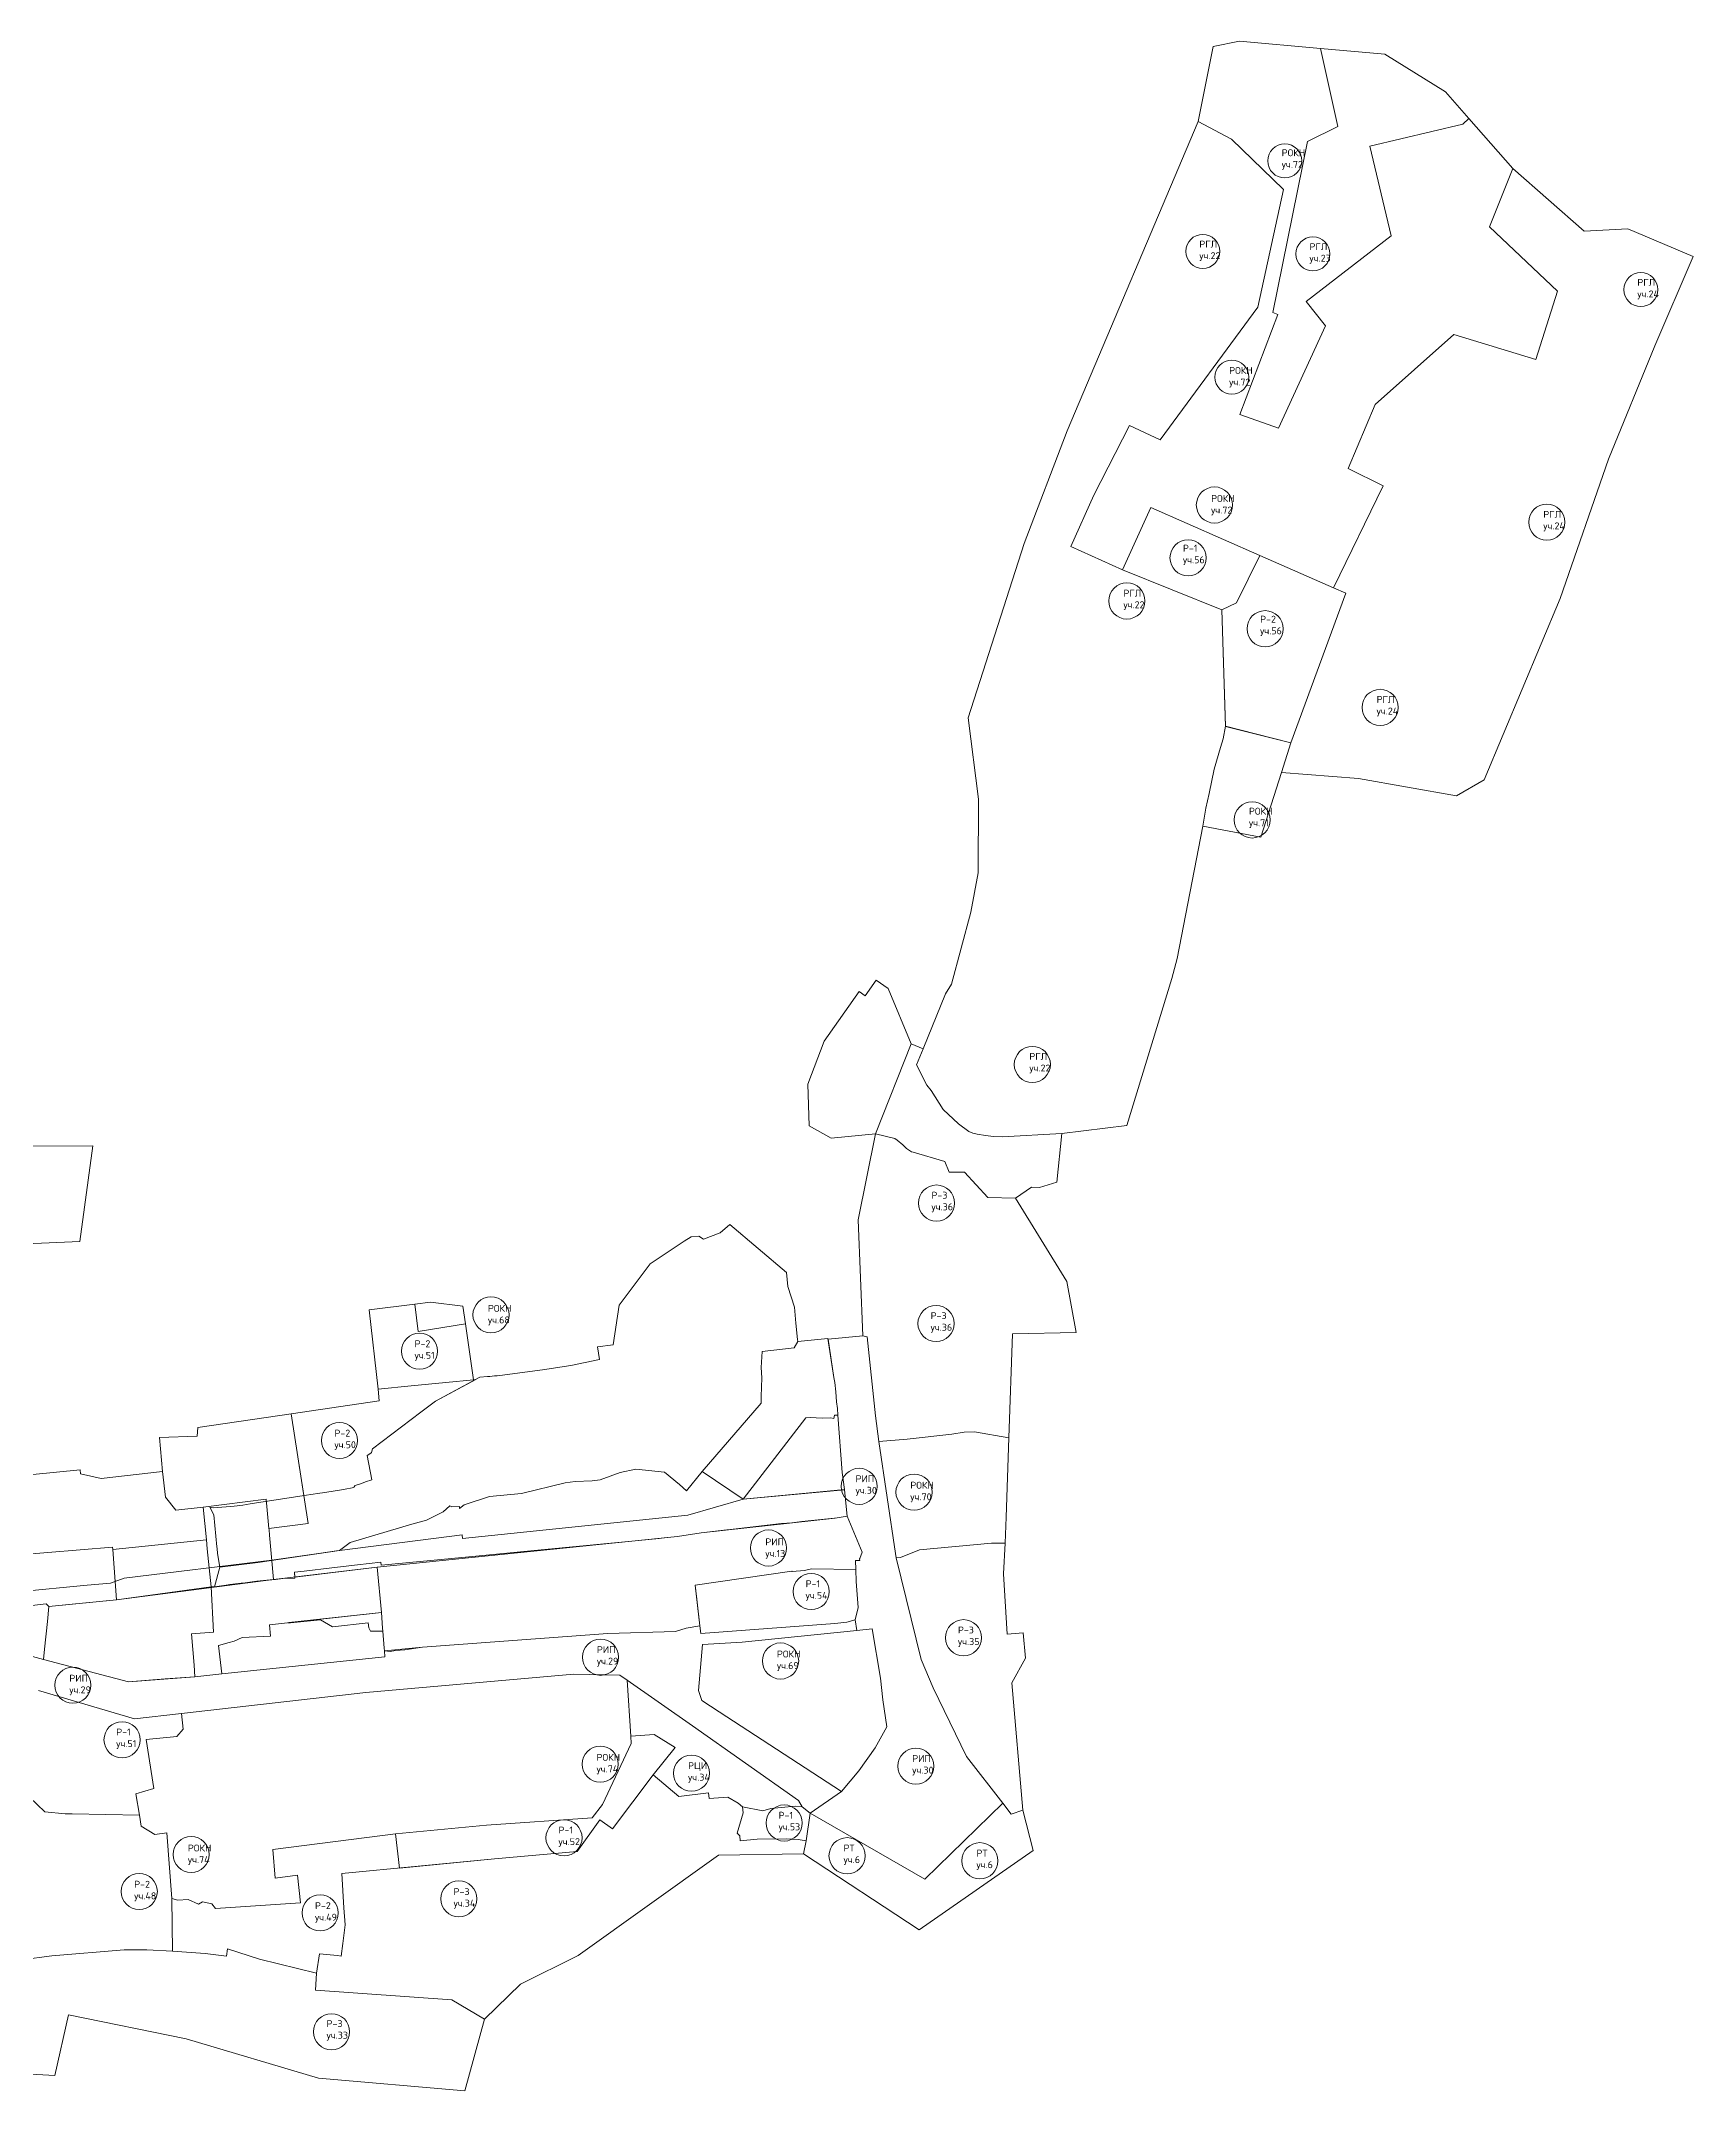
# Model space of a CAD drawing. Extents: x 1391407 to 1399948, y 354865 to 361044.
# Drawn here: x 1398394 to 1399948, y 358908 to 360836 of the extents above; entities that cross this region are included whole.
import ezdxf

# ---------------------------------------------------------------- set-up
doc = ezdxf.new("R2010")
doc.units = 0
doc.header["$MEASUREMENT"] = 0
doc.layers.add('Контура исторический центр для сайта', color=7, linetype='Continuous')
doc.styles.get("Standard").update_dxf_attribs({"font": 'simplex.shx'})

msp = doc.modelspace()

# ---------------------------------------------------------------- linework, layer by layer
at = {"layer": 'Контура исторический центр для сайта', "color": 14, "lineweight": 20, "true_color": 0xa50000}
for points in [[(1399496.8, 360831.1), (1399482.7, 360760.6), (1399514.2, 360744.1), (1399563.1, 360696.6), (1399539, 360585.9), (1399447.1, 360461.2), (1399418.1, 360474.7), (1399384.8, 360409.1), (1399362.9, 360360.9), (1399411.5, 360338.8), (1399438.3, 360397.6), (1399540.8, 360352.5), (1399610.3, 360322.1), (1399656.8, 360417.9), (1399624.1, 360434.3), (1399649.3, 360494.4), (1399723.5, 360560.2), (1399800.4, 360536.7), (1399820.9, 360601.2), (1399757, 360661.5), (1399778.8, 360716.4), (1399737.5, 360763.6), (1399731.8, 360758.2), (1399644.4, 360737.5), (1399664.3, 360653.2), (1399584.5, 360591.3), (1399602.6, 360568.4), (1399558.5, 360472.1), (1399522, 360485), (1399557.9, 360579.1), (1399553, 360581), (1399585.8, 360741.7), (1399614.3, 360756.1), (1399597.8, 360829.5), (1399521.7, 360836.4), (1399496.8, 360831.1)], [(1399561.3, 360148.1), (1399570, 360176.2), (1399551.6, 360180.9), (1399508.5, 360191.7), (1399506.5, 360179.8), (1399503.8, 360171.8), (1399497.9, 360151.3), (1399493.2, 360128.4), (1399489.9, 360114.8), (1399487.3, 360097.7), (1399541.9, 360087.4), (1399561.3, 360148.1)], [(1398745.8, 359648.1), (1398749.1, 359622.4), (1398793.4, 359629.7), (1398791, 359646.3), (1398760.5, 359649.9), (1398745.8, 359648.1)], [(1399182.4, 359519), (1399198.1, 359413.5), (1399198.8, 359409.3), (1399202.8, 359409.7), (1399220.7, 359417), (1399288.3, 359423.2), (1399293.8, 359423.3), (1399301.1, 359423.3), (1399302.3, 359447.6), (1399304.7, 359522.3), (1399272.3, 359528), (1399262.8, 359527.8), (1399251, 359525.7), (1399208.9, 359521), (1399182.4, 359519)], [(1399016.4, 359328), (1399012.7, 359284.5), (1399015.9, 359275.1), (1399032.2, 359264.6), (1399147.4, 359189.6), (1399163.6, 359209), (1399178.9, 359230.8), (1399189.9, 359250.4), (1399186.3, 359275.7), (1399184.1, 359296.1), (1399176, 359342.5), (1399161.7, 359341.1), (1399053.8, 359330), (1399016.4, 359328)], [(1398526.4, 359263), (1398527.8, 359248.3), (1398522, 359241.5), (1398493.2, 359238.6), (1398500.2, 359192.5), (1398483.5, 359187.4), (1398486.8, 359167.2), (1398488.5, 359157.1), (1398501.3, 359149.2), (1398512.6, 359150.8), (1398517.2, 359089.1), (1398522.8, 359087.5), (1398532.5, 359087.9), (1398542.4, 359083.7), (1398546, 359085.8), (1398554.8, 359084), (1398558.2, 359079.5), (1398638.2, 359085), (1398635.6, 359111), (1398614.3, 359108.2), (1398612.3, 359135), (1398727.8, 359149.8), (1398813.2, 359158.1), (1398912.8, 359164.9), (1398922.4, 359177.3), (1398949.5, 359234.8), (1398949, 359241.8), (1398945.6, 359294.4), (1398938.6, 359299.2), (1398895.5, 359299.9), (1398699.6, 359282.7), (1398526.4, 359263)]]:
    msp.add_lwpolyline(points, dxfattribs=at)
at = {"layer": 'Контура исторический центр для сайта', "color": 76, "lineweight": 20, "true_color": 0x3f7f00}
for points in [[(1399737.5, 360763.6), (1399715.6, 360788.6), (1399658.3, 360824), (1399597.8, 360829.5), (1399614.3, 360756.1), (1399585.8, 360741.7), (1399553, 360581), (1399557.9, 360579.1), (1399522, 360485), (1399558.5, 360472.1), (1399602.6, 360568.4), (1399584.5, 360591.3), (1399664.3, 360653.2), (1399644.4, 360737.5), (1399731.8, 360758.2), (1399737.5, 360763.6)], [(1399415.6, 359816.3), (1399458, 359954.4), (1399463, 359973.2), (1399487.3, 360097.7), (1399489.9, 360114.8), (1399493.2, 360128.4), (1399497.9, 360151.3), (1399503.8, 360171.8), (1399506.5, 360179.8), (1399508.5, 360191.7), (1399505, 360301.2), (1399411.5, 360338.8), (1399362.9, 360360.9), (1399384.8, 360409.1), (1399418.1, 360474.7), (1399447.1, 360461.2), (1399539, 360585.9), (1399563.1, 360696.6), (1399514.2, 360744.1), (1399482.7, 360760.6), (1399359.6, 360469.8), (1399319, 360363.8), (1399266.5, 360199.8), (1399276.3, 360123.2), (1399276, 360054), (1399269, 360016.9), (1399250.9, 359949.2), (1399245.1, 359940.1), (1399224.2, 359888.4), (1399217.8, 359873.1), (1399227.4, 359854), (1399231.6, 359849), (1399242.8, 359831.1), (1399257.5, 359817.6), (1399267.1, 359810.4), (1399270.8, 359808.9), (1399274.9, 359807.9), (1399282.6, 359806.6), (1399290.3, 359805.8), (1399298.4, 359805.6), (1399354.5, 359808.6), (1399415.6, 359816.3)], [(1399561.3, 360148.1), (1399633.8, 360142.7), (1399725.9, 360126.4), (1399751.9, 360141.5), (1399823.5, 360311.8), (1399868.8, 360443.1), (1399912.4, 360549.6), (1399948.4, 360633.6), (1399887, 360659.7), (1399845.9, 360657.4), (1399778.8, 360716.4), (1399757, 360661.5), (1399820.9, 360601.2), (1399800.4, 360536.7), (1399723.5, 360560.2), (1399649.3, 360494.4), (1399624.1, 360434.3), (1399656.8, 360417.9), (1399610.3, 360322.1), (1399621.7, 360317.1), (1399570, 360176.2), (1399561.3, 360148.1)]]:
    msp.add_lwpolyline(points, dxfattribs=at)
at = {"layer": 'Контура исторический центр для сайта', "color": 40, "lineweight": 20, "true_color": 0xf8d731}
for points in [[(1399518.8, 360307.9), (1399540.8, 360352.5), (1399438.3, 360397.6), (1399411.5, 360338.8), (1399505, 360301.2), (1399518.8, 360307.9)], [(1399009.5, 359383.8), (1399014, 359345.5), (1399014.9, 359338.4), (1399141.1, 359347.7), (1399152.3, 359348.8), (1399160.1, 359351), (1399163, 359362.7), (1399161.2, 359387.3), (1399160.6, 359398.5), (1399119, 359399), (1399112.4, 359397.4), (1399100.8, 359396.6), (1399100.6, 359397), (1399009.5, 359383.8)], [(1398383.2, 359184.4), (1398397.7, 359170.4), (1398416.9, 359168.7), (1398423.6, 359168.6), (1398486.8, 359167.2), (1398483.5, 359187.4), (1398500.2, 359192.5), (1398493.2, 359238.6), (1398522, 359241.5), (1398527.8, 359248.3), (1398526.4, 359263), (1398482.1, 359258), (1398391.7, 359284.7)], [(1398949.5, 359234.8), (1398922.4, 359177.3), (1398912.8, 359164.9), (1398813.2, 359158.1), (1398727.8, 359149.8), (1398731.3, 359117.6), (1398820.9, 359126.4), (1398898.7, 359133.2), (1398919.8, 359163.1), (1398931.7, 359154.6), (1398970.1, 359205.4), (1398990.7, 359230.9), (1398971, 359243.3), (1398949, 359241.8), (1398949.5, 359234.8)], [(1399054.1, 359175.2), (1399054.9, 359169.5), (1399049.2, 359150.5), (1399051.6, 359147.8), (1399052, 359143.3), (1399067.9, 359144.8), (1399095.2, 359145.1), (1399106.6, 359144.4), (1399113.9, 359143.1), (1399117.7, 359169.2), (1399110.2, 359175.2), (1399103.6, 359175.7), (1399080.7, 359173.6), (1399073.1, 359171.4), (1399054.1, 359175.2)]]:
    msp.add_lwpolyline(points, dxfattribs=at)
at = {"layer": 'Контура исторический центр для сайта', "color": 140, "lineweight": 20, "true_color": 0x00bfff}
for points in [[(1399621.7, 360317.1), (1399610.3, 360322.1), (1399540.8, 360352.5), (1399518.8, 360307.9), (1399505, 360301.2), (1399508.7, 360191.6), (1399570, 360176.2), (1399621.7, 360317.1)], [(1398235.7, 359747.5), (1398269.9, 359698.8), (1398301.4, 359704.3), (1398322.3, 359706.3), (1398365.9, 359704.1), (1398430.7, 359707.1), (1398443, 359797), (1398381.1, 359796.8), (1398299.6, 359791), (1398289, 359787.2), (1398263.5, 359766.9), (1398248.1, 359755.8), (1398235.7, 359747.5)], [(1398711.2, 359568.1), (1398742.3, 359571.2), (1398774.9, 359574.4), (1398801.1, 359577), (1398793.4, 359629.7), (1398749.1, 359622.4), (1398745.8, 359648.1), (1398703, 359642.9), (1398711.2, 359568.1)], [(1398803.1, 359577.3), (1398801.1, 359577), (1398774.9, 359574.4), (1398742.3, 359571.2), (1398711.2, 359568.1), (1398712.3, 359557.1), (1398629.6, 359544.8), (1398641.4, 359468.2), (1398641.6, 359468.2), (1398650.2, 359469.3), (1398654.4, 359469.9), (1398661.3, 359471), (1398678.6, 359473.8), (1398680.3, 359474.1), (1398687, 359475.4), (1398689.3, 359476.3), (1398688.7, 359477.3), (1398695.7, 359479.4), (1398699.5, 359481), (1398705.4, 359482.7), (1398700.9, 359505.7), (1398704.6, 359507.8), (1398705.1, 359508.6), (1398706.1, 359511.9), (1398751.6, 359546.6), (1398765.4, 359556.7), (1398803.1, 359577.3)], [(1398517.2, 359089.1), (1398512.6, 359150.8), (1398501.3, 359149.2), (1398488.5, 359157.1), (1398486.8, 359167.2), (1398423.6, 359168.6), (1398416.9, 359168.7), (1398397.7, 359170.4), (1398383.2, 359184.4)], [(1398679.2, 359080.2), (1398677.3, 359112.4), (1398820.9, 359126.4), (1398731.3, 359117.6), (1398727.8, 359149.8), (1398612.3, 359135), (1398614.3, 359108.2), (1398635.6, 359111), (1398638.2, 359085), (1398558.2, 359079.5), (1398554.8, 359084), (1398546, 359085.8), (1398542.4, 359083.7), (1398532.5, 359087.9), (1398522.8, 359087.5), (1398517.2, 359089.1), (1398517.7, 359039.4), (1398548.6, 359037.3), (1398568.6, 359034.6), (1398569.7, 359041.6), (1398599.8, 359031.9), (1398653.4, 359018.7), (1398656.2, 359036.8), (1398673, 359035.2), (1398676.6, 359034.7), (1398678.2, 359046.5), (1398680.2, 359064.1), (1398679.2, 359080.2)], [(1398375.7, 359031.3), (1398404.2, 359034.9), (1398472.5, 359040.6), (1398493.8, 359040.6), (1398517.7, 359039.4), (1398517.2, 359089.1)]]:
    msp.add_lwpolyline(points, dxfattribs=at)
at = {"layer": 'Контура исторический центр для сайта', "color": 55, "lineweight": 20, "true_color": 0xa5a552}
for points in [[(1399191.2, 359945), (1399179.9, 359952.9), (1399169.5, 359938), (1399164, 359942.2), (1399130.9, 359895.4), (1399115.7, 359855.1), (1399117, 359816), (1399137.6, 359804.3), (1399179.2, 359808.3), (1399212.9, 359893.1), (1399191.2, 359945)], [(1398553.1, 359457), (1398556.7, 359450), (1398559.7, 359419.7), (1398559.8, 359418.3), (1398560.3, 359413.4), (1398562.4, 359400.7), (1398598.2, 359405.2), (1398672, 359415.9), (1398674.9, 359416.2), (1398685, 359424), (1398742.9, 359441), (1398756.8, 359445), (1398772.4, 359452.8), (1398778.9, 359458.5), (1398780.8, 359457.5), (1398787.8, 359457.6), (1398788, 359455.9), (1398792.2, 359459.2), (1398816.1, 359467.2), (1398846.3, 359469.9), (1398887.4, 359479.9), (1398896.6, 359481.3), (1398912.8, 359481.9), (1398920.2, 359482.9), (1398939, 359489.8), (1398953.8, 359492.8), (1398980.7, 359489.9), (1398994.7, 359478.5), (1399001.4, 359472.4), (1399016.3, 359490.6), (1399071.8, 359554.8), (1399071.6, 359561.2), (1399072.4, 359578.9), (1399071.6, 359588.5), (1399072.5, 359603.6), (1399102.7, 359607), (1399106.2, 359613), (1399106, 359614.7), (1399104.2, 359630.1), (1399102.9, 359645.3), (1399096.8, 359664.6), (1399095.4, 359678), (1399042.3, 359722.9), (1399033, 359715.2), (1399017.3, 359709.2), (1399013.2, 359712.1), (1399005.9, 359711.5), (1398999.3, 359707.4), (1398967.1, 359686), (1398938.2, 359647), (1398932.3, 359609.8), (1398917.6, 359608), (1398919.5, 359595.9), (1398892.7, 359590.5), (1398866, 359586.4), (1398825.7, 359580.9), (1398823.4, 359580.8), (1398820.7, 359580.6), (1398816.4, 359580.1), (1398814.6, 359579.9), (1398814.2, 359580.1), (1398806.9, 359579.4), (1398765.4, 359556.7), (1398751.6, 359546.6), (1398706.1, 359511.9), (1398705.1, 359508.6), (1398704.6, 359507.8), (1398700.9, 359505.7), (1398705.4, 359482.7), (1398699.5, 359481), (1398695.7, 359479.4), (1398688.7, 359477.3), (1398689.3, 359476.3), (1398687, 359475.4), (1398680.3, 359474.1), (1398678.6, 359473.8), (1398661.3, 359471), (1398654.4, 359469.9), (1398650.2, 359469.3), (1398641.6, 359468.2), (1398590.8, 359460.1), (1398583.9, 359458.9), (1398575.8, 359458.1), (1398556.6, 359456.6), (1398553.1, 359457)], [(1398629.6, 359544.8), (1398645.5, 359441.7), (1398608.6, 359437.1), (1398605.9, 359464.6), (1398546.8, 359457.2), (1398520.9, 359454.2), (1398511.2, 359466.5), (1398508.5, 359490.6), (1398505.5, 359522.6), (1398541, 359524), (1398541.7, 359532), (1398629.6, 359544.8)], [(1398629.6, 359544.8), (1398645.5, 359441.7), (1398608.6, 359437.1), (1398605.9, 359464.6), (1398546.8, 359457.2), (1398520.9, 359454.2), (1398511.2, 359466.5), (1398508.5, 359490.6), (1398505.5, 359522.6), (1398541, 359524), (1398541.7, 359532), (1398629.6, 359544.8)], [(1399113.7, 359541.2), (1399117.8, 359541.6), (1399129.2, 359540.9), (1399137.3, 359541.1), (1399140, 359540.6), (1399140.6, 359543.6), (1399143.9, 359543.6), (1399148, 359489.7), (1399150, 359473.6), (1399054.9, 359464.7), (1399113.7, 359541.2)], [(1398336.5, 359478.9), (1398360.5, 359480.5), (1398361.8, 359481.4), (1398361.8, 359482.8), (1398364.3, 359483.2), (1398364.2, 359485.5), (1398431.1, 359492.2), (1398431.4, 359488.5), (1398450.8, 359484), (1398508.5, 359490.6), (1398511.2, 359466.5), (1398520.9, 359454.2), (1398546.8, 359457.2), (1398549.7, 359426.3), (1398461.6, 359417.2), (1398461.3, 359419.6), (1398370, 359411.9), (1398369.6, 359417.8), (1398327.6, 359413.6), (1398324.7, 359453.3), (1398318, 359457.8), (1398316.6, 359477.8), (1398324.8, 359478.3), (1398336.5, 359478.9)], [(1398608.6, 359437.1), (1398608.7, 359435.8), (1398608.7, 359435.5), (1398609.2, 359431), (1398609.2, 359430.7), (1398611.1, 359410.2), (1398613, 359389), (1398597.2, 359387.4), (1398586.2, 359385.9), (1398571.9, 359384.3), (1398568.3, 359383.6), (1398557.4, 359382.3), (1398554.2, 359382.2), (1398550.4, 359418), (1398549.7, 359426.3), (1398546.8, 359457.2), (1398605.9, 359464.6), (1398608.6, 359437.1)], [(1398608.6, 359437.1), (1398608.7, 359435.8), (1398608.7, 359435.5), (1398609.2, 359431), (1398609.2, 359430.7), (1398611.1, 359410.2), (1398613, 359389), (1398597.2, 359387.4), (1398586.2, 359385.9), (1398571.9, 359384.3), (1398568.3, 359383.6), (1398557.4, 359382.3), (1398554.2, 359382.2), (1398550.4, 359418), (1398549.7, 359426.3), (1398546.8, 359457.2), (1398605.9, 359464.6), (1398608.6, 359437.1)], [(1399160.5, 359406.8), (1399164.4, 359407), (1399164.3, 359408.5), (1399164.6, 359408.7), (1399166.6, 359414.7), (1399152.7, 359448.7), (1399141.4, 359446.9), (1399140.6, 359446.8), (1399115.9, 359444.4), (1399110, 359443.6), (1399105.4, 359443.1), (1399100.5, 359442.4), (1399090.7, 359441.6), (1399088.1, 359441.3), (1399042.9, 359436.1), (1399039.5, 359435.7), (1399015.2, 359433.1), (1398993.1, 359429.4), (1398980.4, 359428.2), (1398975.7, 359427.7), (1398943.5, 359424.6), (1398855, 359416.1), (1398813.1, 359412), (1398764, 359407.4), (1398714.1, 359402.5), (1398714, 359405.5), (1398691.9, 359402.9), (1398667.7, 359400.1), (1398641.8, 359397), (1398632.5, 359396), (1398632.8, 359391.4), (1398710.3, 359400.6), (1398714.5, 359357.9), (1398627.4, 359348.5), (1398627.4, 359348), (1398628.9, 359348.3), (1398657.2, 359351.2), (1398668.3, 359344.6), (1398701.9, 359348.4), (1398702.5, 359343.5), (1398704.1, 359340.4), (1398715.6, 359340.5), (1398717.1, 359324.4), (1398717.3, 359321.9), (1398722.7, 359321.4), (1398727.6, 359322.2), (1398736.5, 359323), (1398753.1, 359325.3), (1398927.5, 359338.2), (1398991.2, 359340.2), (1399001.1, 359343.2), (1399014.1, 359345.4), (1399011.1, 359370.4), (1399009.5, 359383.8), (1399100.6, 359397), (1399100.8, 359396.6), (1399112.4, 359397.4), (1399119, 359399), (1399160.6, 359398.5), (1399160.5, 359406.8)], [(1398465.2, 359369.9), (1398461.6, 359417.2), (1398549.7, 359426.3), (1398550.4, 359418), (1398554.2, 359382.2), (1398465.2, 359369.9)], [(1398554.2, 359382.2), (1398557.4, 359382.3), (1398568.3, 359383.6), (1398571.9, 359384.3), (1398586.2, 359385.9), (1398597.2, 359387.4), (1398613, 359389), (1398710.3, 359400.6), (1398714.5, 359357.9), (1398609, 359346.5), (1398610, 359335.9), (1398583.4, 359334.4), (1398575.8, 359331.1), (1398571.1, 359329.7), (1398561.2, 359327), (1398564.4, 359300.3), (1398539, 359297.5), (1398538.3, 359308.4), (1398535.7, 359337.9), (1398556.5, 359339.6), (1398554.2, 359382.2)], [(1398539, 359297.5), (1398510.8, 359295.6), (1398476.5, 359292.9), (1398396.6, 359313.9), (1398397.4, 359323.5), (1398400.2, 359349.4), (1398401.5, 359363.7), (1398420.4, 359365.6), (1398465.2, 359369.9), (1398554.2, 359382.2), (1398556.5, 359339.6), (1398535.7, 359337.9), (1398538.3, 359308.4), (1398539, 359297.5)]]:
    msp.add_lwpolyline(points, dxfattribs=at)
at = {"layer": 'Контура исторический центр для сайта', "color": 7, "lineweight": 20}
for points in [[(1399212.9, 359893.1), (1399179.2, 359808.3), (1399197.3, 359803.8), (1399199.7, 359802.4), (1399205, 359798), (1399208.3, 359794.4), (1399213.2, 359791.4), (1399214.8, 359791), (1399244.6, 359782.3), (1399248.6, 359772.4), (1399263.1, 359772.3), (1399284.8, 359748.5), (1399310.9, 359747.8), (1399326, 359758.2), (1399333.6, 359757.8), (1399349.9, 359762.7), (1399354.5, 359808.6), (1399298.4, 359805.6), (1399290.3, 359805.8), (1399282.6, 359806.6), (1399274.9, 359807.9), (1399270.8, 359808.9), (1399267.1, 359810.4), (1399257.5, 359817.6), (1399242.8, 359831.1), (1399231.6, 359849), (1399227.4, 359854), (1399217.8, 359873.1), (1399224.2, 359888.4), (1399212.9, 359893.1)], [(1399072.5, 359603.6), (1399102.7, 359607), (1399106.2, 359613), (1399134.5, 359615.9), (1399140.1, 359579.1), (1399140.9, 359574.3), (1399141.8, 359565.5), (1399142.6, 359556.3), (1399143.4, 359549.8), (1399143.9, 359543.6), (1399140.6, 359543.6), (1399140, 359540.6), (1399137.3, 359541.1), (1399129.2, 359540.9), (1399117.8, 359541.6), (1399113.7, 359541.2), (1399054.9, 359464.7), (1399016.2, 359490.6), (1399071.8, 359554.8), (1399071.6, 359561.2), (1399072.4, 359578.9), (1399071.6, 359588.5), (1399072.5, 359603.6)], [(1398562.4, 359400.7), (1398598.2, 359405.2), (1398674.9, 359416.2), (1398685, 359424), (1398742.9, 359441), (1398756.8, 359445), (1398772.4, 359452.8), (1398778.9, 359458.5), (1398780.8, 359457.5), (1398787.8, 359457.6), (1398788, 359455.9), (1398792.2, 359459.2), (1398816.1, 359467.2), (1398846.3, 359469.9), (1398887.4, 359479.9), (1398896.6, 359481.3), (1398912.8, 359481.9), (1398920.2, 359482.9), (1398939, 359489.8), (1398953.8, 359492.8), (1398980.7, 359489.9), (1398994.7, 359478.5), (1399001.4, 359472.4), (1399016.2, 359490.6), (1399054.9, 359464.7), (1399150, 359473.5), (1399152.7, 359448.7), (1399141.4, 359446.9), (1399140.6, 359446.8), (1399115.9, 359444.4), (1399110, 359443.6), (1399105.4, 359443.1), (1399100.5, 359442.4), (1399090.7, 359441.6), (1399088.1, 359441.3), (1399042.9, 359436.1), (1399039.4, 359435.7), (1399015.2, 359433.1), (1398993.1, 359429.4), (1398980.4, 359428.2), (1398975.7, 359427.7), (1398943.5, 359424.6), (1398855, 359416.1), (1398813.1, 359412), (1398764, 359407.4), (1398714.1, 359402.5), (1398714, 359405.5), (1398691.9, 359402.9), (1398667.7, 359400.1), (1398641.8, 359397), (1398632.5, 359396), (1398632.9, 359390.4), (1398621.8, 359390), (1398614.8, 359389.2), (1398600.7, 359387.7), (1398597.2, 359387.4), (1398586.2, 359385.9), (1398582.4, 359385.5), (1398571.9, 359384.3), (1398568.3, 359383.6), (1398557.4, 359382.3), (1398562.4, 359400.7)], [(1398370, 359411.9), (1398461.3, 359419.6), (1398461.6, 359417.2), (1398465.2, 359369.9), (1398420.4, 359365.6), (1398401.5, 359363.7), (1398400.2, 359349.4), (1398397.4, 359323.5), (1398396.6, 359313.9), (1398291.7, 359342.2)], [(1398564.4, 359300.3), (1398561.2, 359327), (1398571.1, 359329.7), (1398575.8, 359331.1), (1398583.4, 359334.4), (1398610, 359335.9), (1398609, 359346.5), (1398714.5, 359357.9), (1398715.3, 359343.4), (1398715.6, 359340.5), (1398717.1, 359324.4), (1398717.3, 359321.9), (1398717.7, 359316.3), (1398564.4, 359300.3)]]:
    msp.add_lwpolyline(points, dxfattribs=at)
at = {"layer": 'Контура исторический центр для сайта', "color": 144, "lineweight": 20, "true_color": 0x007ca5}
for points in [[(1399182.4, 359519), (1399208.9, 359521), (1399251, 359525.7), (1399262.8, 359527.8), (1399272.3, 359528), (1399304.7, 359522.3), (1399308, 359620.2), (1399368, 359621.4), (1399359.2, 359669.3), (1399310.9, 359747.8), (1399284.8, 359748.5), (1399263.1, 359772.3), (1399248.6, 359772.4), (1399244.6, 359782.3), (1399214.8, 359791), (1399213.2, 359791.4), (1399208.3, 359794.4), (1399205, 359798), (1399199.7, 359802.4), (1399197.3, 359803.8), (1399179.2, 359808.3), (1399162.9, 359727.5), (1399167.3, 359618.3), (1399171.4, 359617.4), (1399179.2, 359543), (1399182.4, 359519)], [(1399198.8, 359409.3), (1399202.8, 359409.7), (1399220.7, 359417), (1399288.3, 359423.2), (1399293.8, 359423.3), (1399301.1, 359423.3), (1399299.7, 359394.4), (1399303.1, 359337.7), (1399318.3, 359338.8), (1399320.5, 359315.1), (1399307.4, 359291.8), (1399317.8, 359172.1), (1399307, 359168.2), (1399299.1, 359178.7), (1399265, 359222.4), (1399233.5, 359287), (1399222.2, 359313.8), (1399198.8, 359409.3)], [(1398653.4, 359018.7), (1398652.3, 359002.7), (1398780.6, 358993.6), (1398811.4, 358975.5), (1398845.4, 359008.3), (1398899.4, 359035.2), (1399031.7, 359129.7), (1399111.4, 359130.9), (1399113.9, 359143.1), (1399106.6, 359144.4), (1399095.2, 359145.1), (1399067.9, 359144.8), (1399052, 359143.3), (1399051.6, 359147.8), (1399049.2, 359150.5), (1399054.9, 359169.5), (1399054.1, 359175.2), (1399050, 359178.5), (1399040.2, 359184.3), (1399022.7, 359182.9), (1399022.1, 359188.5), (1398994.3, 359184.8), (1398970.1, 359205.4), (1398931.7, 359154.6), (1398919.8, 359163.1), (1398898.7, 359133.2), (1398820.9, 359126.4), (1398677.3, 359112.4), (1398679.2, 359080.2), (1398680.2, 359064.1), (1398678.2, 359046.5), (1398676.6, 359034.7), (1398673, 359035.2), (1398656.2, 359036.8), (1398653.4, 359018.7)], [(1398420, 358979.6), (1398530.8, 358956.8), (1398655.1, 358919.9), (1398793, 358907.9), (1398811.4, 358975.5), (1398780.6, 358993.6), (1398652.3, 359002.7), (1398653.4, 359018.7), (1398599.8, 359031.9), (1398569.7, 359041.6), (1398568.6, 359034.6), (1398548.6, 359037.3), (1398517.7, 359039.4), (1398493.8, 359040.6), (1398472.5, 359040.6), (1398404.2, 359034.9), (1398375.7, 359031.3)], [(1398189.4, 358934.4), (1398407.2, 358922.5), (1398420, 358979.6)]]:
    msp.add_lwpolyline(points, dxfattribs=at)
at = {"layer": 'Контура исторический центр для сайта', "color": 37, "lineweight": 20, "true_color": 0x7f5f3f}
for points in [[(1399117.7, 359169.2), (1399225.7, 359107.2), (1399299.1, 359178.7), (1399265, 359222.4), (1399233.5, 359287), (1399222.2, 359313.8), (1399198.8, 359409.3), (1399198.1, 359413.5), (1399182.4, 359519), (1399179.2, 359543), (1399171.4, 359617.4), (1399167.3, 359618.3), (1399134.7, 359615.3), (1399140.1, 359579.1), (1399140.9, 359574.3), (1399141.8, 359565.5), (1399142.6, 359556.3), (1399143.4, 359549.8), (1399143.9, 359543.6), (1399148, 359489.7), (1399150, 359473.6), (1399152.7, 359448.7), (1399166.6, 359414.7), (1399164.6, 359408.7), (1399164.3, 359408.5), (1399164.4, 359407), (1399160.5, 359406.8), (1399160.6, 359398.5), (1399161.2, 359387.3), (1399163, 359362.7), (1399160.1, 359351), (1399161.7, 359341.1), (1399176, 359342.5), (1399184.1, 359296.1), (1399186.3, 359275.7), (1399189.9, 359250.4), (1399178.9, 359230.8), (1399163.6, 359209), (1399147.4, 359189.6), (1399117.7, 359169.2)], [(1398358.4, 359361.4), (1398399, 359366.2), (1398401.5, 359363.7), (1398465.2, 359369.9), (1398613, 359389), (1398710.3, 359400.6), (1398993.1, 359429.4), (1399015.2, 359433.1), (1399141.4, 359446.9), (1399152.7, 359448.7), (1399150, 359473.5), (1399054.9, 359464.7), (1399002.7, 359449.7), (1398790.6, 359427.7), (1398790.3, 359431), (1398674.9, 359416.2), (1398611.4, 359407.1), (1398472.5, 359390.4), (1398459.4, 359385.6), (1398437.7, 359383.6), (1398372.8, 359377.6)], [(1398391.7, 359284.7), (1398482.1, 359258), (1398526.4, 359263), (1398699.6, 359282.7), (1398895.5, 359299.9), (1398938.6, 359299.2), (1398945.6, 359294.4), (1399007, 359251.3), (1399106.9, 359181.3), (1399110.2, 359175.2), (1399117.7, 359169.2), (1399147.4, 359189.6), (1399032.2, 359264.6), (1399015.9, 359275.1), (1399012.7, 359284.5), (1399016.4, 359328), (1399053.8, 359330), (1399161.7, 359341.1), (1399160.1, 359351), (1399152.3, 359348.8), (1399141.1, 359347.7), (1399014.9, 359338.4), (1399014.1, 359345.4), (1399001.1, 359343.2), (1398991.2, 359340.2), (1398927.5, 359338.2), (1398753.1, 359325.3), (1398717.3, 359321.9), (1398717.7, 359316.3), (1398564.4, 359300.3), (1398539, 359297.5), (1398476.5, 359292.9), (1398396.6, 359313.9), (1398317.1, 359335.4)]]:
    msp.add_lwpolyline(points, dxfattribs=at)
at = {"layer": 'Контура исторический центр для сайта', "color": 30, "lineweight": 20, "true_color": 0xff7f00}
msp.add_lwpolyline([(1399007, 359251.3), (1399106.9, 359181.3), (1399110.2, 359175.2), (1399103.6, 359175.7), (1399080.7, 359173.6), (1399073.1, 359171.4), (1399054.1, 359175.2), (1399050, 359178.5), (1399040.2, 359184.3), (1399022.7, 359182.9), (1399022.1, 359188.5), (1398994.3, 359184.8), (1398970.1, 359205.4), (1398990.7, 359230.9), (1398971, 359243.3), (1398949, 359241.8), (1398945.6, 359294.4), (1399007, 359251.3)], dxfattribs=at)
at = {"layer": 'Контура исторический центр для сайта', "color": 251, "lineweight": 20, "true_color": 0x636466}
msp.add_lwpolyline([(1399111.4, 359130.9), (1399220.3, 359059.6), (1399327.7, 359134.2), (1399317.8, 359172.1), (1399307, 359168.2), (1399299.1, 359178.7), (1399225.7, 359107.2), (1399117.7, 359169.2), (1399113.9, 359143.1), (1399111.4, 359130.9)], dxfattribs=at)
at = {"layer": 'Контура исторический центр для сайта', "color": 14, "lineweight": 0, "true_color": 0xa50000}
for centre, radius in [((1399564.3, 360723.6), 16), ((1399514.5, 360520.2), 16), ((1399498.1, 360399.9), 17), ((1399533.6, 360103.6), 17), ((1398817.5, 359638), 17), ((1399215.5, 359471.3), 17), ((1399090, 359312.4), 17), ((1398920.3, 359215.3), 17), ((1398535.4, 359130.4), 17)]:
    msp.add_circle(centre, radius, dxfattribs=at)
at = {"layer": 'Контура исторический центр для сайта', "color": 76, "lineweight": 0, "true_color": 0x3f7f00}
for centre, radius in [((1399487.2, 360638.5), 16), ((1399590.8, 360636.1), 16), ((1399899.3, 360602.5), 16), ((1399810.8, 360383.7), 17), ((1399415.8, 360309.6), 17), ((1399654, 360209.5), 17), ((1399326.8, 359873.6), 17)]:
    msp.add_circle(centre, radius, dxfattribs=at)
at = {"layer": 'Контура исторический центр для сайта', "color": 2, "lineweight": 0, "true_color": 0xffff00}
for centre in [(1399473.3, 360350.2), (1399118.8, 359377.7), (1398470.4, 359238.3), (1399093.3, 359160), (1398886.2, 359146.1)]:
    msp.add_circle(centre, 17, dxfattribs=at)
at = {"layer": 'Контура исторический центр для сайта', "color": 131, "lineweight": 0, "true_color": 0x7fffff}
for centre in [(1399545.8, 360283.5), (1398750.3, 359603.9), (1398674.9, 359519.8), (1398486.6, 359095.5), (1398656.7, 359075.4)]:
    msp.add_circle(centre, 17, dxfattribs=at)
at = {"layer": 'Контура исторический центр для сайта', "color": 144, "lineweight": 0, "true_color": 0x007ca5}
for centre in [(1399236.6, 359743.2), (1399236.2, 359629.9), (1399262.1, 359334.3), (1398787.2, 359088.6), (1398667.5, 358963.6)]:
    msp.add_circle(centre, 17, dxfattribs=at)
at = {"layer": 'Контура исторический центр для сайта', "color": 37, "lineweight": 0, "true_color": 0x7f5f3f}
for centre in [(1399163.9, 359476.7), (1399078.5, 359418.7), (1398920.6, 359315.9), (1398424.1, 359289.6), (1399217.2, 359213.5)]:
    msp.add_circle(centre, 17, dxfattribs=at)
at = {"layer": 'Контура исторический центр для сайта', "color": 30, "lineweight": 0, "true_color": 0xff7f00}
msp.add_circle((1399006.1, 359206.8), 17, dxfattribs=at)
at = {"layer": 'Контура исторический центр для сайта', "color": 253, "lineweight": 0, "true_color": 0x999999}
for centre in [(1399152.5, 359129.2), (1399277.5, 359124.5)]:
    msp.add_circle(centre, 17, dxfattribs=at)

# ---------------------------------------------------------------- texts
at = {"layer": 'Контура исторический центр для сайта', "color": 14, "true_color": 0xa50000, "char_height": 6.53, "width": 6.533, "attachment_point": 1}
for s, insert in [('РОКН\\Pуч.72', (1399561.4, 360734.5)), ('РОКН\\Pуч.72', (1399512, 360529.7)), ('РОКН\\Pуч.72', (1399495, 360409.3)), ('РОКН\\Pуч.71', (1399530.6, 360115.1)), ('РОКН\\Pуч.68', (1398814.6, 359647.4)), ('РОКН\\Pуч.70', (1399212, 359481)), ('РОКН\\Pуч.69', (1399086.5, 359322.2)), ('РОКН\\Pуч.74', (1398916.8, 359225)), ('РОКН\\Pуч.74', (1398532.3, 359139.7))]:
    msp.add_mtext(s, dxfattribs=dict(at, insert=insert))
at = {"layer": 'Контура исторический центр для сайта', "color": 76, "true_color": 0x3f7f00, "char_height": 6.53, "width": 6.533, "attachment_point": 1}
for s, insert in [('РГЛ\\Pуч.22', (1399483.9, 360648.6)), ('РГЛ\\Pуч.23', (1399587.5, 360646.2)), ('РГЛ\\Pуч.24', (1399896, 360612.6)), ('РГЛ\\Pуч.24', (1399807.5, 360394.4)), ('РГЛ\\Pуч.22', (1399412.5, 360320.2)), ('РГЛ\\Pуч.24', (1399650.7, 360220.2)), ('РГЛ\\Pуч.22', (1399324, 359884.4))]:
    msp.add_mtext(s, dxfattribs=dict(at, insert=insert))
at = {"layer": 'Контура исторический центр для сайта', "color": 2, "true_color": 0xffff00, "char_height": 6.53, "width": 6.533, "attachment_point": 1}
for s, insert in [('Р-1\\Pуч.56', (1399468.5, 360362.5)), ('Р-1\\Pуч.54', (1399113.5, 359388.3)), ('Р-1\\Pуч.51', (1398464.9, 359248.8)), ('Р-1\\Pуч.53', (1399088.1, 359170.5)), ('Р-1\\Pуч.52', (1398881, 359156.6))]:
    msp.add_mtext(s, dxfattribs=dict(at, insert=insert))
at = {"layer": 'Контура исторический центр для сайта', "color": 131, "true_color": 0x7fffff, "char_height": 6.53, "width": 6.533, "attachment_point": 1}
for s, insert in [('Р-2\\Pуч.56', (1399541.1, 360295.7)), ('Р-2\\Pуч.51', (1398745.6, 359614.1)), ('Р-2\\Pуч.50', (1398670.2, 359530)), ('Р-2\\Pуч.48', (1398481.8, 359105.6)), ('Р-2\\Pуч.49', (1398651.9, 359085.5))]:
    msp.add_mtext(s, dxfattribs=dict(at, insert=insert))
at = {"layer": 'Контура исторический центр для сайта', "color": 144, "true_color": 0x007ca5, "char_height": 6.53, "width": 6.533, "attachment_point": 1}
for s, insert in [('Р-3\\Pуч.36', (1399231.9, 359753.8)), ('Р-3\\Pуч.36', (1399231.1, 359640.5)), ('Р-3\\Pуч.35', (1399256.8, 359344.8)), ('Р-3\\Pуч.34', (1398782.3, 359098.7)), ('Р-3\\Pуч.33', (1398662.8, 358974.5))]:
    msp.add_mtext(s, dxfattribs=dict(at, insert=insert))
at = {"layer": 'Контура исторический центр для сайта', "color": 37, "true_color": 0x7f5f3f, "char_height": 6.53, "width": 6.533, "attachment_point": 1}
for s, insert in [('РИП\\Pуч.30', (1399160.5, 359487.1)), ('РИП\\Pуч.13', (1399075.6, 359427.7)), ('РИП\\Pуч.29', (1398917.1, 359326.4)), ('РИП\\Pуч.29', (1398420.8, 359299.4)), ('РИП\\Pуч.30', (1399213.8, 359223.9))]:
    msp.add_mtext(s, dxfattribs=dict(at, insert=insert))
at = {"layer": 'Контура исторический центр для сайта', "color": 30, "true_color": 0xff7f00, "insert": (1399002.9, 359217.2), "char_height": 6.53, "width": 6.533, "attachment_point": 1}
msp.add_mtext('РЦИ\\Pуч.34', dxfattribs=at)
at = {"layer": 'Контура исторический центр для сайта', "color": 253, "true_color": 0x999999, "char_height": 6.53, "width": 6.533, "attachment_point": 1}
for insert in [(1399149.2, 359139.7), (1399274.2, 359134.9)]:
    msp.add_mtext('РТ\\Pуч.6', dxfattribs=dict(at, insert=insert))

doc.saveas('drawing.dxf')
